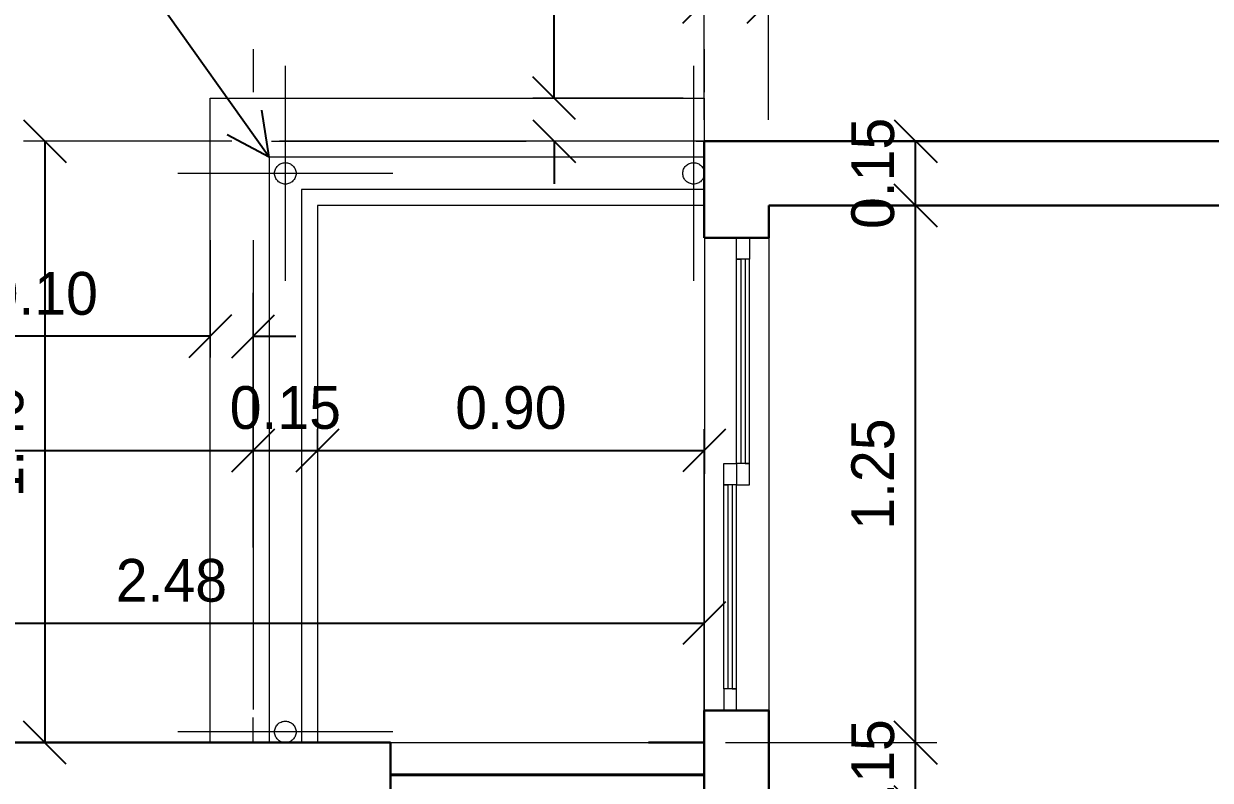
# Model space of a CAD drawing. Header units: metres. Extents: x 2.9 to 62.3, y 8 to 50.1.
# Drawn here: x 13.601 to 16.362, y 41.201 to 42.962 of the extents above; entities that cross this region are included whole.
import ezdxf

# ---------------------------------------------------------------- set-up
doc = ezdxf.new("R2010")
doc.units = ezdxf.units.M
doc.header["$MEASUREMENT"] = 0
for name, pattern in [('DGN Style 2', [0.98853, 0.593118, -0.395412]), ('DGN Style 3', [1.383942, 0.98853, -0.395412]), ('DGN Style 4', [1.582636, 0.790824, -0.395412, 0.00098853, -0.395412])]:
    doc.linetypes.add(name, pattern=pattern)
doc.layers.get('Defpoints').update_dxf_attribs({"lineweight": 0})
for name, color, linetype, lineweight in [('00-EDIFICACOES TÉRREO', 7, 'Continuous', 0), ('CORNIJAS_VAR NA PLANTA PTIPO 1', 7, 'Continuous', 0), ('Level 1', 7, 'Continuous', 0), ('Level 12', 7, 'Continuous', 0), ('Level 15', 7, 'Continuous', 0), ('Level 24-1', 7, 'Continuous', 0), ('Level 43', 7, 'Continuous', 0), ('Level 50', 7, 'Continuous', 0), ('Level 7', 7, 'Continuous', 0), ('Level 8', 7, 'Continuous', 0)]:
    doc.layers.add(name, color=color, linetype=linetype, lineweight=lineweight)
doc.styles.add('Style-INTL_ENGINEERING', font='INTL_ENGINEERING.shx')
doc.dimstyles.get("Standard").update_dxf_attribs({"dimtxt": 0.18, "dimasz": 0.18, "dimexe": 0.18, "dimexo": 0.0625, "dimgap": 0.09, "dimtad": 0, "dimtih": 1, "dimtoh": 1, "dimdec": 4, "dimzin": 1, "dimdsep": 46, "dimtxsty": 'Standard', "dimcen": 0, "dimadec": 0, "dimazin": 0, "dimtfac": 1, "dimtdec": 4, "dimtofl": 0, "dimtmove": 0, "dimatfit": 3, "dimfxl": 0, "dimtolj": 1, "dimtzin": 1, "dimarcsym": 0})

# ---------------------------------------------------------------- blocks, each defined once
blk = doc.blocks.new('_Oblique')
at = {"color": 0, "linetype": 'ByBlock', "lineweight": -2}
blk.add_line((0.5, 0.5), (-0.5, -0.5), dxfattribs=at)
blk = doc.blocks.new('*D227')
at = {"layer": 'Defpoints', "color": 0, "linetype": 'Continuous', "lineweight": 0}
for p in [(15.18427, 41.56682), (12.70452, 41.28904), (15.18427, 41.28904)]:
    blk.add_point(p, dxfattribs=at)
at = {"layer": 'Level 43', "color": 2, "linetype": 'Continuous', "lineweight": 0}
for p, q in [((12.70452, 41.33854), (12.70452, 41.61632)), ((15.18427, 41.33854), (15.18427, 41.61632))]:
    blk.add_line(p, q, dxfattribs=at)
at = {"layer": 'Level 43', "color": 0, "linetype": 'Continuous', "lineweight": -2}
blk.add_line((12.70452, 41.56682), (15.18427, 41.56682), dxfattribs=at)
at = {"layer": 'Level 43', "color": 0, "linetype": 'Continuous', "lineweight": -2, "xscale": 0.0995, "yscale": 0.0995, "zscale": 0.0995, "rotation": 180}
blk.add_blockref('_Oblique', (12.70452, 41.56682), dxfattribs=at)
at = {"layer": 'Level 43', "color": 0, "linetype": 'Continuous', "lineweight": -2, "xscale": 0.0995, "yscale": 0.0995, "zscale": 0.0995}
blk.add_blockref('_Oblique', (15.18427, 41.56682), dxfattribs=at)
at = {"layer": 'Level 43', "color": 0, "linetype": 'Continuous', "lineweight": 0, "insert": (13.944395, 41.66607), "char_height": 0.0995, "attachment_point": 5, "style": 'Style-INTL_ENGINEERING'}
blk.add_mtext('2.48', dxfattribs=at)
blk = doc.blocks.new('*D229')
at = {"layer": 'Defpoints', "color": 0, "linetype": 'Continuous', "lineweight": 0}
for p in [(14.13455, 41.98904), (14.28455, 41.96909), (14.28455, 41.91404)]:
    blk.add_point(p, dxfattribs=at)
at = {"layer": 'Level 43', "color": 2, "linetype": 'Continuous', "lineweight": 0}
for p, q in [((14.28455, 41.96354), (14.28455, 42.01859)), ((14.13455, 41.93954), (14.13455, 41.91959))]:
    blk.add_line(p, q, dxfattribs=at)
at = {"layer": 'Level 43', "color": 0, "linetype": 'Continuous', "lineweight": -2}
blk.add_line((14.13455, 41.96909), (14.28455, 41.96909), dxfattribs=at)
at = {"layer": 'Level 43', "color": 0, "linetype": 'Continuous', "lineweight": -2, "xscale": 0.0995, "yscale": 0.0995, "zscale": 0.0995, "rotation": 180}
blk.add_blockref('_Oblique', (14.13455, 41.96909), dxfattribs=at)
at = {"layer": 'Level 43', "color": 0, "linetype": 'Continuous', "lineweight": -2, "xscale": 0.0995, "yscale": 0.0995, "zscale": 0.0995}
blk.add_blockref('_Oblique', (14.28455, 41.96909), dxfattribs=at)
at = {"layer": 'Level 43', "color": 0, "linetype": 'Continuous', "lineweight": 0, "insert": (14.20955, 42.06834), "char_height": 0.0995, "attachment_point": 5, "style": 'Style-INTL_ENGINEERING'}
blk.add_mtext('0.15', dxfattribs=at)
blk = doc.blocks.new('*D230')
at = {"layer": 'Defpoints', "color": 0, "linetype": 'Continuous', "lineweight": 0}
for p in [(15.18427, 41.96909), (14.28455, 41.91404), (15.18427, 41.28904)]:
    blk.add_point(p, dxfattribs=at)
at = {"layer": 'Level 43', "color": 2, "linetype": 'Continuous', "lineweight": 0}
for p, q in [((14.28455, 41.96354), (14.28455, 42.01859)), ((15.18427, 41.33854), (15.18427, 42.01859))]:
    blk.add_line(p, q, dxfattribs=at)
at = {"layer": 'Level 43', "color": 0, "linetype": 'Continuous', "lineweight": -2}
blk.add_line((14.28455, 41.96909), (15.18427, 41.96909), dxfattribs=at)
at = {"layer": 'Level 43', "color": 0, "linetype": 'Continuous', "lineweight": -2, "xscale": 0.0995, "yscale": 0.0995, "zscale": 0.0995, "rotation": 180}
blk.add_blockref('_Oblique', (14.28455, 41.96909), dxfattribs=at)
at = {"layer": 'Level 43', "color": 0, "linetype": 'Continuous', "lineweight": -2, "xscale": 0.0995, "yscale": 0.0995, "zscale": 0.0995}
blk.add_blockref('_Oblique', (15.18427, 41.96909), dxfattribs=at)
at = {"layer": 'Level 43', "color": 0, "linetype": 'Continuous', "lineweight": 0, "insert": (14.73441, 42.06834), "char_height": 0.0995, "attachment_point": 5, "style": 'Style-INTL_ENGINEERING'}
blk.add_mtext('0.90', dxfattribs=at)
blk = doc.blocks.new('*D228')
at = {"layer": 'Defpoints', "color": 0, "linetype": 'Continuous', "lineweight": 0}
for p in [(14.13455, 41.98904), (14.13455, 41.96909), (10.37455, 41.28904)]:
    blk.add_point(p, dxfattribs=at)
at = {"layer": 'Level 43', "color": 2, "linetype": 'Continuous', "lineweight": 0}
for p, q in [((10.37455, 41.33854), (10.37455, 42.01859)), ((14.13455, 41.93954), (14.13455, 41.91959))]:
    blk.add_line(p, q, dxfattribs=at)
at = {"layer": 'Level 43', "color": 0, "linetype": 'Continuous', "lineweight": -2}
blk.add_line((10.37455, 41.96909), (14.13455, 41.96909), dxfattribs=at)
at = {"layer": 'Level 43', "color": 0, "linetype": 'Continuous', "lineweight": -2, "xscale": 0.0995, "yscale": 0.0995, "zscale": 0.0995, "rotation": 180}
blk.add_blockref('_Oblique', (10.37455, 41.96909), dxfattribs=at)
at = {"layer": 'Level 43', "color": 0, "linetype": 'Continuous', "lineweight": -2, "xscale": 0.0995, "yscale": 0.0995, "zscale": 0.0995}
blk.add_blockref('_Oblique', (14.13455, 41.96909), dxfattribs=at)
at = {"layer": 'Level 43', "color": 0, "linetype": 'Continuous', "lineweight": 0, "insert": (12.25455, 42.06834), "char_height": 0.0995, "attachment_point": 5, "style": 'Style-INTL_ENGINEERING'}
blk.add_mtext('3.76', dxfattribs=at)
blk = doc.blocks.new('*D239')
at = {"layer": 'Defpoints', "color": 0, "linetype": 'Continuous', "lineweight": 0}
for p in [(14.13455, 42.68904), (13.64984, 41.28904), (14.13455, 41.28904)]:
    blk.add_point(p, dxfattribs=at)
at = {"layer": 'Level 43', "color": 2, "linetype": 'Continuous', "lineweight": 0}
for p, q in [((14.08505, 42.68904), (13.60034, 42.68904)), ((14.08505, 41.28904), (13.60034, 41.28904))]:
    blk.add_line(p, q, dxfattribs=at)
at = {"layer": 'Level 43', "color": 0, "linetype": 'Continuous', "lineweight": -2}
blk.add_line((13.64984, 42.68904), (13.64984, 41.28904), dxfattribs=at)
at = {"layer": 'Level 43', "color": 0, "linetype": 'Continuous', "lineweight": -2, "xscale": 0.0995, "yscale": 0.0995, "zscale": 0.0995}
for p, rotation in [((13.64984, 42.68904), 90), ((13.64984, 41.28904), 270)]:
    blk.add_blockref('_Oblique', p, dxfattribs=dict(at, rotation=rotation))
at = {"layer": 'Level 43', "color": 0, "linetype": 'Continuous', "lineweight": 0, "insert": (13.55059, 41.98904), "char_height": 0.0995, "attachment_point": 5, "rotation": 90, "style": 'Style-INTL_ENGINEERING'}
blk.add_mtext('1.40', dxfattribs=at)
blk = doc.blocks.new('*D254')
at = {"layer": 'Defpoints', "color": 0, "linetype": 'Continuous', "lineweight": 0}
for p in [(15.1845, 41.289), (15.6763, 41.289), (15.2545, 41.139)]:
    blk.add_point(p, dxfattribs=at)
at = {"layer": 'Level 43', "color": 2, "linetype": 'Continuous', "lineweight": 0}
for p, q in [((15.234, 41.289), (15.7258, 41.289)), ((15.304, 41.139), (15.7258, 41.139))]:
    blk.add_line(p, q, dxfattribs=at)
at = {"layer": 'Level 43', "color": 0, "linetype": 'Continuous', "lineweight": -2}
blk.add_line((15.6763, 41.139), (15.6763, 41.289), dxfattribs=at)
at = {"layer": 'Level 43', "color": 0, "linetype": 'Continuous', "lineweight": -2, "xscale": 0.0995, "yscale": 0.0995, "zscale": 0.0995}
for p, rotation in [((15.6763, 41.289), 90), ((15.6763, 41.139), 270)]:
    blk.add_blockref('_Oblique', p, dxfattribs=dict(at, rotation=rotation))
at = {"layer": 'Level 43', "color": 0, "linetype": 'Continuous', "lineweight": 0, "insert": (15.5771, 41.214), "char_height": 0.0995, "attachment_point": 5, "rotation": 90, "style": 'Style-INTL_ENGINEERING'}
blk.add_mtext('0.15', dxfattribs=at)
blk = doc.blocks.new('*D255')
at = {"layer": 'Defpoints', "color": 0, "linetype": 'Continuous', "lineweight": 0}
for p in [(15.3346, 42.539), (15.6763, 42.539), (15.1845, 41.289)]:
    blk.add_point(p, dxfattribs=at)
at = {"layer": 'Level 43', "color": 2, "linetype": 'Continuous', "lineweight": 0}
for p, q in [((15.3841, 42.539), (15.7258, 42.539)), ((15.234, 41.289), (15.7258, 41.289))]:
    blk.add_line(p, q, dxfattribs=at)
at = {"layer": 'Level 43', "color": 0, "linetype": 'Continuous', "lineweight": -2}
blk.add_line((15.6763, 41.289), (15.6763, 42.539), dxfattribs=at)
at = {"layer": 'Level 43', "color": 0, "linetype": 'Continuous', "lineweight": -2, "xscale": 0.0995, "yscale": 0.0995, "zscale": 0.0995}
for p, rotation in [((15.6763, 42.539), 90), ((15.6763, 41.289), 270)]:
    blk.add_blockref('_Oblique', p, dxfattribs=dict(at, rotation=rotation))
at = {"layer": 'Level 43', "color": 0, "linetype": 'Continuous', "lineweight": 0, "insert": (15.5771, 41.914), "char_height": 0.0995, "attachment_point": 5, "rotation": 90, "style": 'Style-INTL_ENGINEERING'}
blk.add_mtext('1.25', dxfattribs=at)
blk = doc.blocks.new('*D256')
at = {"layer": 'Defpoints', "color": 0, "linetype": 'Continuous', "lineweight": 0}
for p in [(15.1845, 42.689), (15.6763, 42.689), (15.3346, 42.539)]:
    blk.add_point(p, dxfattribs=at)
at = {"layer": 'Level 43', "color": 2, "linetype": 'Continuous', "lineweight": 0}
for p, q in [((15.234, 42.689), (15.7258, 42.689)), ((15.3841, 42.539), (15.7258, 42.539))]:
    blk.add_line(p, q, dxfattribs=at)
at = {"layer": 'Level 43', "color": 0, "linetype": 'Continuous', "lineweight": -2}
blk.add_line((15.6763, 42.539), (15.6763, 42.689), dxfattribs=at)
at = {"layer": 'Level 43', "color": 0, "linetype": 'Continuous', "lineweight": -2, "xscale": 0.0995, "yscale": 0.0995, "zscale": 0.0995}
for p, rotation in [((15.6763, 42.689), 90), ((15.6763, 42.539), 270)]:
    blk.add_blockref('_Oblique', p, dxfattribs=dict(at, rotation=rotation))
at = {"layer": 'Level 43', "color": 0, "linetype": 'Continuous', "lineweight": 0, "insert": (15.5771, 42.614), "char_height": 0.0995, "attachment_point": 5, "rotation": 90, "style": 'Style-INTL_ENGINEERING'}
blk.add_mtext('0.15', dxfattribs=at)
blk = doc.blocks.new('*D322')
at = {"layer": 'Defpoints', "color": 0, "linetype": 'Continuous', "lineweight": 0}
for p in [(17.83455, 43.01353), (15.33427, 42.68904), (17.83455, 42.68904)]:
    blk.add_point(p, dxfattribs=at)
at = {"layer": 'Level 43', "color": 2, "linetype": 'Continuous', "lineweight": 0}
for p, q in [((15.33427, 42.73854), (15.33427, 43.06303)), ((17.83455, 42.73854), (17.83455, 43.06303))]:
    blk.add_line(p, q, dxfattribs=at)
at = {"layer": 'Level 43', "color": 0, "linetype": 'Continuous', "lineweight": -2}
blk.add_line((15.33427, 43.01353), (17.83455, 43.01353), dxfattribs=at)
at = {"layer": 'Level 43', "color": 0, "linetype": 'Continuous', "lineweight": -2, "xscale": 0.0995, "yscale": 0.0995, "zscale": 0.0995, "rotation": 180}
blk.add_blockref('_Oblique', (15.33427, 43.01353), dxfattribs=at)
at = {"layer": 'Level 43', "color": 0, "linetype": 'Continuous', "lineweight": -2, "xscale": 0.0995, "yscale": 0.0995, "zscale": 0.0995}
blk.add_blockref('_Oblique', (17.83455, 43.01353), dxfattribs=at)
at = {"layer": 'Level 43', "color": 0, "linetype": 'Continuous', "lineweight": 0, "insert": (16.58441, 43.11278), "char_height": 0.0995, "attachment_point": 5, "style": 'Style-INTL_ENGINEERING'}
blk.add_mtext('2.50', dxfattribs=at)
blk = doc.blocks.new('*D321')
at = {"layer": 'Defpoints', "color": 0, "linetype": 'Continuous', "lineweight": 0}
for p in [(15.33427, 43.01353), (15.18427, 42.68904), (15.33427, 42.68904)]:
    blk.add_point(p, dxfattribs=at)
at = {"layer": 'Level 43', "color": 2, "linetype": 'Continuous', "lineweight": 0}
for p, q in [((15.18427, 42.73854), (15.18427, 43.06303)), ((15.33427, 42.73854), (15.33427, 43.06303))]:
    blk.add_line(p, q, dxfattribs=at)
at = {"layer": 'Level 43', "color": 0, "linetype": 'Continuous', "lineweight": -2}
blk.add_line((15.18427, 43.01353), (15.33427, 43.01353), dxfattribs=at)
at = {"layer": 'Level 43', "color": 0, "linetype": 'Continuous', "lineweight": -2, "xscale": 0.0995, "yscale": 0.0995, "zscale": 0.0995, "rotation": 180}
blk.add_blockref('_Oblique', (15.18427, 43.01353), dxfattribs=at)
at = {"layer": 'Level 43', "color": 0, "linetype": 'Continuous', "lineweight": -2, "xscale": 0.0995, "yscale": 0.0995, "zscale": 0.0995}
blk.add_blockref('_Oblique', (15.33427, 43.01353), dxfattribs=at)
at = {"layer": 'Level 43', "color": 0, "linetype": 'Continuous', "lineweight": 0, "insert": (15.25927, 43.11278), "char_height": 0.0995, "attachment_point": 5, "style": 'Style-INTL_ENGINEERING'}
blk.add_mtext('0.15', dxfattribs=at)
blk = doc.blocks.new('TerminatorOpen')
at = {"color": 0, "linetype": 'ByBlock', "lineweight": -2}
for q in [(-1, 0.5), (-1, 0), (-1, -0.5)]:
    blk.add_line((0, 0), q, dxfattribs=at)
blk = doc.blocks.new('*D427')
at = {"layer": 'Defpoints', "color": 0, "linetype": 'Continuous', "lineweight": 0}
for p in [(14.0345, 42.5084), (14.1346, 42.5084), (14.1346, 42.2348)]:
    blk.add_point(p, dxfattribs=at)
at = {"layer": 'Level 43', "color": 2, "linetype": 'Continuous', "lineweight": 0}
for p, q in [((14.0345, 42.4589), (14.0345, 42.1853)), ((14.1346, 42.4589), (14.1346, 42.1853))]:
    blk.add_line(p, q, dxfattribs=at)
at = {"layer": 'Level 43', "color": 0, "linetype": 'Continuous', "lineweight": -2}
for p, q in [((14.0345, 42.2348), (13.4523, 42.2348)), ((14.1346, 42.2348), (14.234, 42.2348))]:
    blk.add_line(p, q, dxfattribs=at)
at = {"layer": 'Level 43', "color": 0, "linetype": 'Continuous', "lineweight": -2, "xscale": 0.0995, "yscale": 0.0995, "zscale": 0.0995}
blk.add_blockref('_Oblique', (14.0345, 42.2348), dxfattribs=at)
at = {"layer": 'Level 43', "color": 0, "linetype": 'Continuous', "lineweight": -2, "xscale": 0.0995, "yscale": 0.0995, "zscale": 0.0995, "rotation": 180}
blk.add_blockref('_Oblique', (14.1346, 42.2348), dxfattribs=at)
at = {"layer": 'Level 43', "color": 0, "linetype": 'Continuous', "lineweight": 0, "insert": (13.6439, 42.334), "char_height": 0.0995, "attachment_point": 5, "style": 'Style-INTL_ENGINEERING'}
blk.add_mtext('0.10', dxfattribs=at)
blk = doc.blocks.new('*D428')
at = {"layer": 'Defpoints', "color": 0, "linetype": 'Continuous', "lineweight": 0}
for p in [(15.1845, 42.789), (14.8349, 42.689), (15.1845, 42.689)]:
    blk.add_point(p, dxfattribs=at)
at = {"layer": 'Level 43', "color": 0, "linetype": 'Continuous', "lineweight": -2}
for p, q in [((14.8349, 42.789), (14.8349, 43.3713)), ((14.8349, 42.689), (14.8349, 42.5895))]:
    blk.add_line(p, q, dxfattribs=at)
at = {"layer": 'Level 43', "color": 2, "linetype": 'Continuous', "lineweight": 0}
for p, q in [((15.135, 42.789), (14.7854, 42.789)), ((15.135, 42.689), (14.7854, 42.689))]:
    blk.add_line(p, q, dxfattribs=at)
at = {"layer": 'Level 43', "color": 0, "linetype": 'Continuous', "lineweight": -2, "xscale": 0.0995, "yscale": 0.0995, "zscale": 0.0995}
for p, rotation in [((14.8349, 42.789), 270), ((14.8349, 42.689), 90)]:
    blk.add_blockref('_Oblique', p, dxfattribs=dict(at, rotation=rotation))
at = {"layer": 'Level 43', "color": 0, "linetype": 'Continuous', "lineweight": 0, "insert": (14.7356, 43.1797), "char_height": 0.0995, "attachment_point": 5, "rotation": 90, "style": 'Style-INTL_ENGINEERING'}
blk.add_mtext('0.10', dxfattribs=at)
blk = doc.blocks.new('*U553')
at = {"layer": '00-EDIFICACOES TÉRREO', "color": 7, "linetype": 'Continuous', "lineweight": 13, "flags": 128}
for points in [[(-0.03002, 0.54999), (-0.03002, 0.5), (-0.00004, 0.49999), (-0.00002, 0.54998)], [(-0.03, 0.02499), (-0.03002, 0.5), (-0.02002, 0.5), (-0.01998, 0.025)], [(-0.01004, 0.5), (-0.01, 0.02498), (0, 0.02501), (-0.00004, 0.49999)], [(-0.03, -0.02499), (-0.03, 0.02499), (0, 0.02501), (0, -0.025)], [(-0.00002, 0.02497), (-0.00004, -0.02501), (0.02996, -0.02501), (0.02996, 0.02498)], [(0, -0.50002), (-0.00004, -0.02501), (0.01, -0.02499), (0.00998, -0.5)], [(0.01996, -0.02502), (0.01998, -0.50002), (0.02998, -0.50001), (0.02996, -0.02501)], [(0, -0.55001), (0, -0.50002), (0.02998, -0.50001), (0.02998, -0.55002)]]:
    blk.add_lwpolyline(points, close=True, dxfattribs=at)
at = {"layer": 'CORNIJAS_VAR NA PLANTA PTIPO 1', "color": 7, "linetype": 'Continuous', "lineweight": 0}
for p, q in [((-0.07506, 0.55), (-0.07502, -0.55002)), ((0.07502, 0.55001), (0.07506, -0.55001))]:
    blk.add_line(p, q, dxfattribs=at)
at = {"layer": 'CORNIJAS_VAR NA PLANTA PTIPO 1', "color": 7, "linetype": 'Continuous', "lineweight": 30, "flags": 128}
for points in [[(-0.07506, 0.55), (0.07502, 0.55001)], [(-0.07504, -0.55001), (0.07504, -0.55001)]]:
    blk.add_lwpolyline(points, dxfattribs=at)
blk = doc.blocks.new('*U580')
at = {"layer": 'Level 1', "color": 3, "linetype": 'DGN Style 4', "lineweight": 0}
for p, q in [((0, 0.25), (0, -0.25)), ((0.25, 0), (-0.25, 0))]:
    blk.add_line(p, q, dxfattribs=at)
at = {"layer": 'Level 50', "color": 190, "linetype": 'DGN Style 2', "lineweight": 0}
blk.add_circle((0, 0), 0.025, dxfattribs=at)
blk = doc.blocks.new('*U581')
at = {"layer": 'Level 1', "color": 3, "linetype": 'DGN Style 4', "lineweight": 0}
blk.add_line((0, 0.25), (0, -0.25), dxfattribs=at)
at = {"layer": 'Level 50', "color": 190, "linetype": 'DGN Style 2', "lineweight": 0}
blk.add_circle((0, 0), 0.025, dxfattribs=at)
blk = doc.blocks.new('*U582')
at = {"layer": 'Level 1', "color": 3, "linetype": 'DGN Style 4', "lineweight": 0}
blk.add_line((0.25, 0), (-0.25, 0), dxfattribs=at)
at = {"layer": 'Level 50', "color": 190, "linetype": 'DGN Style 2', "lineweight": 0}
blk.add_circle((0, 0), 0.025, dxfattribs=at)
blk = doc.blocks.new('*U556')
at = {"layer": 'CORNIJAS_VAR NA PLANTA PTIPO 1', "color": 7, "linetype": 'Continuous', "lineweight": 13, "flags": 128}
blk.add_lwpolyline([(-16.4653, 2.9679), (-16.4653, 4.4679), (-15.3153, 4.4679), (-15.3153, 4.3679)], dxfattribs=at)
at = {"layer": 'Level 50', "color": 190, "linetype": 'Continuous', "lineweight": 13, "flags": 128}
for points in [[(-15.3153, 4.3304), (-16.3278, 4.3304), (-16.3278, 2.9679)], [(-15.3153, 4.2554), (-16.2528, 4.2554), (-16.2528, 2.9679)]]:
    blk.add_lwpolyline(points, dxfattribs=at)
at = {"layer": 'Level 7', "color": 7, "linetype": 'Continuous', "lineweight": 13, "flags": 128}
blk.add_lwpolyline([(-15.3153, 4.2179), (-16.2153, 4.2179), (-16.2153, 2.9679)], dxfattribs=at)
at = {"layer": 'Level 8', "color": 7, "linetype": 'DGN Style 3', "lineweight": 0, "flags": 128}
blk.add_lwpolyline([(-15.3153, 4.3679), (-16.3653, 4.3679), (-16.3653, 2.9679)], dxfattribs=at)
at = {"layer": 'Level 50', "color": 190, "linetype": 'DGN Style 2', "lineweight": 0}
for name, p in [('*U580', (-16.2903, 4.2929)), ('*U581', (-15.3403, 4.2929)), ('*U582', (-16.2903, 2.9929))]:
    blk.add_blockref(name, p, dxfattribs=at)

msp = doc.modelspace()

# ---------------------------------------------------------------- linework, layer by layer
at = {"layer": 'CORNIJAS_VAR NA PLANTA PTIPO 1', "color": 7, "linetype": 'Continuous', "lineweight": 30}
for p, q in [((17.9845, 42.689), (15.1845, 42.689)), ((15.1845, 42.4641), (15.1845, 42.689)), ((17.8346, 42.539), (15.3346, 42.539)), ((15.3346, 42.464), (15.3346, 42.539)), ((15.1845, 41.289), (15.1845, 41.364)), ((15.3346, 39.489), (15.3346, 41.364)), ((14.4545, 41.289), (10.3745, 41.289)), ((15.1845, 41.289), (15.0545, 41.289))]:
    msp.add_line(p, q, dxfattribs=at)
at = {"layer": 'Level 15', "color": 7, "linetype": 'Continuous', "lineweight": 40}
msp.add_line((14.4545, 41.2141), (15.1845, 41.214), dxfattribs=at)
at = {"layer": 'Level 24-1', "color": 7, "linetype": 'DGN Style 2', "lineweight": 0, "flags": 128}
msp.add_lwpolyline([(33.7253, 41.9391), (38.0346, 41.939), (38.0346, 42.689), (46.8646, 42.689), (46.8646, 41.289), (50.6245, 41.289), (50.6245, 34.579), (49.9246, 34.579), (49.9246, 34.079), (49.3745, 33.529), (39.8467, 33.529), (39.2267, 32.909), (31.9114, 32.909), (31.6938, 33.1263), (29.3053, 33.1263), (29.0877, 32.909), (21.7724, 32.909), (21.1524, 33.529), (11.6245, 33.529), (11.0746, 34.079), (11.0746, 34.579), (10.3745, 34.579), (10.3745, 41.289), (14.1346, 41.289), (14.1346, 42.689), (22.9645, 42.689), (22.9645, 41.939), (27.2738, 41.939), (27.2738, 46.7246), (33.7241, 46.7246), (33.7253, 41.9391)], dxfattribs=at)
at = {"layer": 'Level 43', "color": 2, "linetype": 'DGN Style 4', "lineweight": 0}
for p, q in [((14.1346, 44.089), (14.1346, 42.689)), ((15.1845, 44.089), (15.1845, 42.689))]:
    msp.add_line(p, q, dxfattribs=at)
at = {"layer": 'Level 7', "color": 7, "linetype": 'Continuous', "lineweight": 30}
for p, q in [((14.4545, 41.289), (14.4545, 41.139)), ((15.1845, 41.289), (15.1845, 41.139))]:
    msp.add_line(p, q, dxfattribs=at)
at = {"layer": 'Level 7', "color": 7, "linetype": 'Continuous', "lineweight": 0}
msp.add_line((14.4545, 41.289), (15.1845, 41.289), dxfattribs=at)

# ---------------------------------------------------------------- block references
at = {"layer": 'CORNIJAS_VAR NA PLANTA PTIPO 1', "color": 7, "linetype": 'Continuous', "lineweight": 13}
msp.add_blockref('*U556', (30.4998, 38.3211), dxfattribs=at)
at = {"layer": 'CORNIJAS_VAR NA PLANTA PTIPO 1', "color": 7, "linetype": 'Continuous', "lineweight": 0, "extrusion": (0, 0, -1)}
msp.add_blockref('*U553', (-15.2596, 41.914), dxfattribs=at)

# ---------------------------------------------------------------- dimensions: what is measured, and where the dimension line sits
at = {"layer": 'Level 43', "color": 2, "linetype": 'Continuous', "lineweight": 0}
for base, p1, p2, angle, override, picture, middle in [((14.8349, 42.689), (15.1845, 42.789), (15.1845, 42.689), 270, {"dimtxt": 0.0995, "dimasz": 0.0995, "dimexe": 0.0495, "dimexo": 0.0495, "dimgap": 0.0495, "dimtad": 1, "dimtih": 0, "dimtoh": 0, "dimdec": 2, "dimzin": 3, "dimtxsty": 'Style-INTL_ENGINEERING', "dimblk": 'Oblique', "dimclre": 2, "dimtdec": 2, "dimatfit": 1, "dimfrac": 2, "dimtolj": 0, "dimtzin": 3, "dimlwe": 0}, '*D428', (14.8349, 43.1797)), ((15.6763, 42.689), (15.3346, 42.539), (15.1845, 42.689), 90, {"dimtxt": 0.0995, "dimasz": 0.0995, "dimexe": 0.0495, "dimexo": 0.0495, "dimgap": 0.0495, "dimtad": 1, "dimtih": 0, "dimtoh": 0, "dimdec": 2, "dimzin": 3, "dimtxsty": 'Style-INTL_ENGINEERING', "dimblk": 'Oblique', "dimclre": 2, "dimtdec": 2, "dimatfit": 1, "dimtolj": 0, "dimtzin": 3, "dimlwe": 0}, '*D256', (15.6763, 42.614)), ((15.6763, 41.289), (15.2545, 41.139), (15.1845, 41.289), 90, {"dimtxt": 0.0995, "dimasz": 0.0995, "dimexe": 0.0495, "dimexo": 0.0495, "dimgap": 0.0495, "dimtad": 1, "dimtih": 0, "dimtoh": 0, "dimdec": 2, "dimzin": 3, "dimtxsty": 'Style-INTL_ENGINEERING', "dimblk": 'Oblique', "dimclre": 2, "dimtdec": 2, "dimatfit": 1, "dimtolj": 0, "dimtzin": 3, "dimlwe": 0}, '*D254', (15.6763, 41.214))]:
    dim = msp.add_linear_dim(base=base, p1=p1, p2=p2, angle=angle, dimstyle='Standard', override=override, dxfattribs=at)
    dim.commit()
    dim.dimension.update_dxf_attribs({"geometry": picture, "text_midpoint": middle, "dimtype": 160})
for base, p1, p2, picture, middle in [((15.3343, 43.0135), (15.1843, 42.689), (15.3343, 42.689), '*D321', (15.2593, 43.0135)), ((14.1346, 42.2348), (14.0345, 42.5084), (14.1346, 42.5084), '*D427', (13.6439, 42.2348)), ((14.2845, 41.9691), (14.1346, 41.989), (14.2845, 41.914), '*D229', (14.2096, 41.9691))]:
    dim = msp.add_linear_dim(base=base, p1=p1, p2=p2, dimstyle='Standard', override={"dimtxt": 0.0995, "dimasz": 0.0995, "dimexe": 0.0495, "dimexo": 0.0495, "dimgap": 0.0495, "dimtad": 1, "dimtih": 0, "dimtoh": 0, "dimdec": 2, "dimzin": 3, "dimtxsty": 'Style-INTL_ENGINEERING', "dimblk": 'Oblique', "dimclre": 2, "dimtdec": 2, "dimatfit": 1, "dimfrac": 2, "dimtolj": 0, "dimtzin": 3, "dimlwe": 0}, dxfattribs=at)
    dim.commit()
    dim.dimension.update_dxf_attribs({"geometry": picture, "text_midpoint": middle, "dimtype": 160})
for base, p1, p2, picture, middle in [((17.8346, 43.0135), (15.3343, 42.689), (17.8346, 42.689), '*D322', (16.5844, 43.1128)), ((14.1346, 41.9691), (10.3745, 41.289), (14.1346, 41.989), '*D228', (12.2546, 42.0683)), ((15.1843, 41.9691), (14.2845, 41.914), (15.1843, 41.289), '*D230', (14.7344, 42.0683)), ((15.1843, 41.5668), (12.7045, 41.289), (15.1843, 41.289), '*D227', (13.9444, 41.6661))]:
    dim = msp.add_linear_dim(base=base, p1=p1, p2=p2, dimstyle='Standard', override={"dimtxt": 0.0995, "dimasz": 0.0995, "dimexe": 0.0495, "dimexo": 0.0495, "dimgap": 0.0495, "dimtad": 1, "dimtih": 0, "dimtoh": 0, "dimdec": 2, "dimzin": 3, "dimtxsty": 'Style-INTL_ENGINEERING', "dimblk": 'Oblique', "dimclre": 2, "dimtdec": 2, "dimatfit": 1, "dimfrac": 2, "dimtolj": 0, "dimtzin": 3, "dimlwe": 0}, dxfattribs=at)
    dim.commit()
    dim.dimension.update_dxf_attribs({"geometry": picture, "text_midpoint": middle})
for base, p1, p2, angle, picture, middle in [((13.6498, 41.289), (14.1346, 42.689), (14.1346, 41.289), 270, '*D239', (13.5506, 41.989)), ((15.6763, 42.539), (15.1845, 41.289), (15.3346, 42.539), 90, '*D255', (15.5771, 41.914))]:
    dim = msp.add_linear_dim(base=base, p1=p1, p2=p2, angle=angle, dimstyle='Standard', override={"dimtxt": 0.0995, "dimasz": 0.0995, "dimexe": 0.0495, "dimexo": 0.0495, "dimgap": 0.0495, "dimtad": 1, "dimtih": 0, "dimtoh": 0, "dimdec": 2, "dimzin": 3, "dimtxsty": 'Style-INTL_ENGINEERING', "dimblk": 'Oblique', "dimclre": 2, "dimtdec": 2, "dimatfit": 1, "dimtolj": 0, "dimtzin": 3, "dimlwe": 0}, dxfattribs=at)
    dim.commit()
    dim.dimension.update_dxf_attribs({"geometry": picture, "text_midpoint": middle})

# ---------------------------------------------------------------- leaders
at = {"layer": 'Level 12', "color": 2, "linetype": 'Continuous', "lineweight": 13}
msp.add_leader([(14.1721, 42.6515), (13.4538, 43.6656)], dimstyle='Standard', override={"dimtxt": 0.0995, "dimasz": 0.0995, "dimgap": 0, "dimtad": 1, "dimtxsty": 'Style-INTL_ENGINEERING', "dimldrblk": 'TerminatorOpen'}, dxfattribs=at)

doc.saveas('drawing.dxf')
